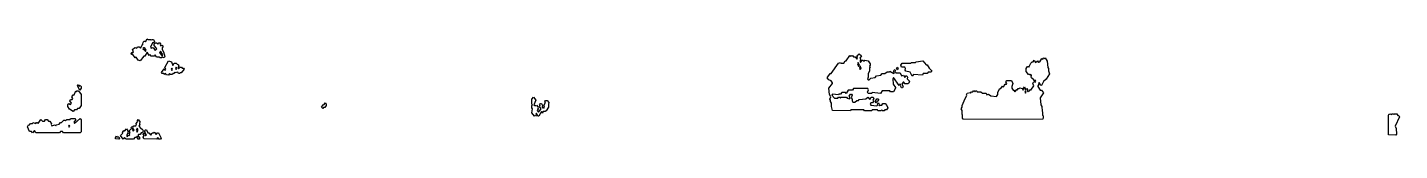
# Model space of a CAD drawing. Header units: millimetres. Extents: x 0 to 4742, y 0 to 348.
import ezdxf

# ---------------------------------------------------------------- set-up
doc = ezdxf.new("R2010")
doc.units = ezdxf.units.MM
doc.layers.add('C', color=7, linetype='Continuous')

msp = doc.modelspace()

# ---------------------------------------------------------------- linework, layer by layer
at = {"layer": 'C'}
for points in [[(364.2, 293), (360.9, 293), (358.3, 297.2), (360.9, 301.5), (364.3, 298.8), (366.7, 302.7), (363.3, 311), (370.9, 317.9), (377.6, 315.2), (380.9, 320.6), (386, 320.6), (390.9, 315.2), (395.9, 326), (400, 330.1), (398.3, 332.8), (402.6, 339.8), (406, 339.8), (407.6, 337.1), (414.3, 348), (417.6, 345.3), (426, 345.3), (427.6, 342.6), (429.2, 345.3), (436, 345.3), (438.6, 338.3), (436, 334.1), (432.7, 334.1), (425.2, 319.1), (427.7, 315.2), (434.3, 317.9), (441, 307), (446.7, 313.7), (436.7, 327.4), (440.9, 334.3), (446, 334.3), (450.9, 328.9), (454.2, 334.3), (457.7, 334.3), (460.2, 330.1), (458.6, 327.4), (461, 323.4), (466, 326.1), (468.6, 321.9), (465.2, 316.4), (465.2, 311), (470.2, 302.8), (475.2, 286.3), (472.7, 282.1), (466, 284.8), (464.3, 282.1), (457.6, 282.1), (455.9, 284.8), (445.9, 284.8), (440.9, 292.9), (437.7, 287.6), (427.6, 287.6), (422.6, 293), (420.9, 290.2), (414.3, 301.2), (406, 287.6), (402.7, 287.6), (389.3, 271.1), (382.5, 273.9), (375.9, 284.8), (372.6, 282), (364.2, 293)], [(410, 308.2), (404.3, 317.6), (402.6, 314.8), (400.9, 317.6), (398.6, 313.7), (400.9, 309.8), (402.6, 312.5), (407.6, 304.3), (410, 308.2)], [(460.9, 304), (459.3, 304), (456.9, 300), (465.9, 287.8), (468.3, 291.8), (460.9, 304)], [(2773.3, 138.4), (2776.7, 146.6), (2771.7, 154.8), (2770, 176.8), (2781.7, 193.2), (2781.7, 195.9), (2777.5, 202.7), (2769.2, 205.4), (2763.3, 212.4), (2774.2, 227.5), (2777.6, 227.5), (2802.5, 263.1), (2809.3, 265.9), (2811, 263.1), (2820.9, 263.1), (2825.9, 271.3), (2829.2, 271.3), (2842.6, 290.6), (2844.3, 287.8), (2847.6, 290.5), (2849.3, 287.8), (2850.9, 290.6), (2854.3, 285), (2861, 285), (2865.9, 276.9), (2868.3, 280.8), (2866.7, 283.5), (2868.3, 286.3), (2866.7, 289), (2874.3, 296), (2881.9, 289), (2876.9, 280.8), (2880.2, 275.3), (2876.9, 269.9), (2879.3, 265.9), (2884.2, 274.1), (2887.7, 274.1), (2890.9, 268.7), (2894.2, 274.1), (2906, 271.3), (2911.9, 261.7), (2911.9, 256.1), (2910.2, 253.4), (2911.9, 250.7), (2910.2, 247.9), (2910.2, 237), (2905.2, 226), (2905.2, 215.1), (2903.6, 209.6), (2906, 205.6), (2909.2, 205.6), (2914.2, 211.1), (2929.2, 213.8), (2934.2, 219.3), (2949.2, 222), (2954.2, 227.5), (2962.6, 227.5), (2970.9, 233), (2979.2, 233), (2980.9, 235.8), (2994.2, 227.6), (2996.7, 231.5), (2993.3, 237), (2997.6, 241.3), (3000.2, 237), (2998.6, 234.3), (3001, 230.3), (3016, 230.3), (3021, 219.3), (3027.7, 222.1), (3032.6, 213.9), (3035.9, 219.3), (3039.3, 219.3), (3041.9, 215.1), (3040.2, 209.6), (3048.6, 201.4), (3046, 194.5), (3042.6, 191.7), (3032.6, 191.7), (3029.2, 197.2), (3026, 197.2), (3021.9, 190.5), (3026.9, 182.2), (3024.3, 178), (3020.9, 178), (3016.7, 185), (3018.3, 187.7), (3015.9, 191.6), (3012.6, 186.2), (2992.6, 213.5), (2990.2, 209.6), (2991.9, 190.5), (3000.2, 179.5), (3000.2, 176.7), (2992.7, 164.3), (2982.6, 164.3), (2980.9, 167.1), (2954.3, 167.1), (2947.7, 158.9), (2919.3, 161.6), (2917.7, 158.9), (2905.9, 158.9), (2903.3, 163.1), (2906.7, 171.3), (2904.2, 175.3), (2854.3, 175.3), (2851, 169.8), (2836, 169.8), (2829.3, 158.8), (2827.6, 161.6), (2814.3, 161.6), (2809.3, 156.1), (2804.3, 156.1), (2802.7, 153.4), (2782.7, 156.1), (2780.2, 152.1), (2789.3, 142.6), (2800.9, 142.6), (2802.6, 145.4), (2807.7, 145.4), (2809.3, 142.7), (2810.9, 145.4), (2831, 145.4), (2832.7, 142.6), (2840.9, 139.9), (2843.3, 143.9), (2840, 149.4), (2844.2, 156.3), (2847.7, 156.3), (2850.2, 152.1), (2846.9, 143.9), (2850.2, 138.5), (2850.2, 133), (2852.7, 128.9), (2859.2, 128.9), (2865.9, 134.4), (2872.6, 134.4), (2874.2, 137.2), (2897.6, 139.9), (2904.3, 145.4), (2910.9, 137.2), (2915.9, 145.4), (2922.7, 145.4), (2925.2, 141.2), (2921.9, 135.7), (2923.6, 130.2), (2921, 126), (2914.3, 126), (2911.9, 122), (2914.3, 118), (2935.9, 115.3), (2938.3, 119.3), (2936.7, 122), (2941, 126.3), (2943.6, 122), (2941.9, 119.3), (2944.3, 115.3), (2945.9, 118), (2952.6, 118), (2955.9, 123.5), (2964.3, 123.5), (2970.2, 116.6), (2973.6, 108.3), (2969.3, 101.4), (2962.7, 101.4), (2961, 98.6), (2954.2, 98.6), (2952.6, 101.3), (2949.3, 98.6), (2939.2, 98.6), (2937.6, 101.4), (2919.3, 101.4), (2917.7, 98.6), (2892.6, 98.6), (2890.9, 101.4), (2846, 101.4), (2844.3, 98.6), (2781.7, 100), (2778.3, 113.8), (2778.3, 124.7), (2775, 130.2), (2775, 135.7), (2773.3, 138.4)], [(463.3, 231.5), (472.6, 244), (475.9, 238.6), (478.3, 242.5), (475, 248), (487.6, 271.3), (497.7, 268.6), (502.6, 255), (507.6, 263.1), (514.3, 263.1), (519.3, 257.7), (521, 260.5), (523.6, 253.4), (520.2, 248), (522.6, 244), (527.6, 249.4), (532.7, 249.4), (534.3, 246.7), (539.3, 246.7), (541.9, 242.5), (531, 230.1), (527.7, 230.1), (526, 227.3), (522.6, 227.3), (519.2, 232.8), (510.9, 230), (509.3, 232.7), (506, 227.3), (502.7, 227.3), (501, 224.6), (494.2, 224.6), (491, 227.3), (487.7, 221.8), (480.1, 223.2), (477.6, 227.3), (472.6, 224.5), (470.9, 227.3), (465.9, 227.3), (463.3, 231.5)], [(501.7, 242.5), (499.3, 246.4), (496.9, 242.5), (499.3, 238.6), (501.7, 242.5)], [(514.3, 241.3), (516.7, 245.2), (514.3, 249.1), (511.9, 245.2), (514.3, 241.3)], [(2875, 256.2), (2870.9, 265.5), (2868.6, 261.6), (2872.6, 252.3), (2875, 256.2)], [(2875.2, 250.7), (2876.9, 248), (2875.2, 245.2), (2877.6, 241.3), (2881.7, 245.2), (2877.6, 254.6), (2875.2, 250.7)], [(3008.6, 245.2), (3005.9, 240.9), (3003.3, 245.2), (3005.9, 249.5), (3008.6, 245.2)], [(3032.6, 249.2), (3020.9, 249.2), (3018.3, 256.2), (3022.6, 263.1), (3052.6, 263.1), (3054.2, 265.9), (3069.2, 265.9), (3070.9, 268.6), (3094.3, 271.3), (3106, 257.6), (3109.3, 257.6), (3116, 246.6), (3125.2, 237), (3122.7, 232.8), (3112.7, 232.8), (3109.3, 227.3), (3096, 227.3), (3092.7, 221.8), (3062.7, 224.6), (3057.6, 219), (3050.9, 232.8), (3035.9, 235.5), (3033.3, 239.7), (3035, 245.2), (3032.6, 249.2)], [(3231.7, 72.7), (3231.7, 83.6), (3230, 86.4), (3230, 100.1), (3226.7, 105.6), (3230, 111.1), (3230, 116.5), (3236.7, 133), (3246.7, 152.1), (3245, 154.9), (3247.5, 159.1), (3257.7, 161.8), (3259.3, 159.2), (3262.6, 164.5), (3267.6, 164.5), (3269.2, 167.3), (3272.7, 167.3), (3274.3, 164.6), (3275.9, 167.3), (3281, 167.3), (3282.7, 164.5), (3294.3, 164.5), (3301, 159.1), (3312.7, 159.1), (3316, 153.6), (3321, 156.3), (3329.3, 150.8), (3349.2, 148.1), (3353.3, 154.9), (3353.3, 163.1), (3360.9, 175.5), (3364.2, 175.5), (3369.3, 183.8), (3372.6, 181), (3379.3, 192), (3382.6, 189.2), (3385, 193.2), (3381.7, 198.7), (3384.2, 202.9), (3401, 202.9), (3405.2, 193.2), (3401.9, 182.2), (3401.9, 176.8), (3406, 170), (3409.3, 170), (3412.6, 164.6), (3419.3, 172.8), (3420.9, 170.1), (3424.2, 175.5), (3427.6, 175.5), (3429.2, 178.3), (3437.7, 175.5), (3440.9, 170.1), (3443.3, 174), (3441.7, 176.8), (3446, 181), (3448.6, 176.8), (3446.9, 174), (3449.3, 170.1), (3454.3, 175.6), (3456.9, 171.3), (3455.2, 168.5), (3457.6, 164.6), (3459.2, 167.3), (3462.6, 167.3), (3465.9, 172.8), (3467.6, 170.1), (3478.3, 185), (3475, 193.2), (3477.6, 200.2), (3482.6, 197.4), (3485, 201.4), (3482.6, 205.4), (3479.3, 202.6), (3474.2, 210.9), (3470.9, 210.9), (3468.3, 215.1), (3470, 220.6), (3467.6, 224.5), (3464.3, 221.8), (3462.6, 224.6), (3459.2, 224.6), (3451.7, 234.2), (3451.7, 245.2), (3455.9, 252.2), (3459.3, 252.2), (3460.9, 249.5), (3467.5, 263.1), (3472.6, 268.6), (3475.9, 268.6), (3479.3, 274.2), (3484.3, 265.9), (3491, 271.4), (3494.3, 265.9), (3495.9, 268.6), (3499.2, 268.6), (3505.9, 279.6), (3509.3, 276.9), (3512.6, 282.3), (3515.9, 279.6), (3517.6, 282.4), (3523.5, 269.9), (3526.9, 248), (3528.5, 245.2), (3528.5, 237), (3531.9, 226), (3521, 208.2), (3511, 200), (3504.3, 186.2), (3502.6, 186.2), (3495.9, 197.1), (3493.6, 193.2), (3495.2, 190.5), (3491.9, 185), (3491.9, 182.3), (3499.3, 170), (3504.3, 170), (3511.9, 160.3), (3500.2, 143.9), (3501.9, 119.3), (3505.2, 113.8), (3506.9, 97.4), (3508.5, 94.6), (3508.5, 83.7), (3510.2, 81), (3510.2, 72.7), (3507.7, 68.5), (3233.4, 69.9), (3231.7, 72.7)], [(145.9, 104.1), (140, 113.8), (140, 119.3), (142.6, 123.5), (149.2, 120.8), (151.7, 124.7), (146.7, 133), (149.2, 137.2), (154.2, 137.2), (156.7, 141.2), (153.3, 146.6), (157.6, 153.6), (160.9, 153.6), (167.6, 167.4), (169.3, 164.6), (170.9, 167.3), (176, 167.3), (185.2, 154.9), (185.2, 116.5), (179.3, 106.8), (172.7, 106.8), (169.3, 101.4), (162.7, 101.4), (157.6, 95.9), (145.9, 104.1)], [(173.3, 185), (175.9, 189.3), (179.3, 183.8), (182.6, 186.5), (185.2, 182.3), (185.2, 176.7), (180.9, 169.7), (173.3, 185)], [(1743.3, 91.9), (1745, 105.6), (1743.3, 108.3), (1743.3, 116.6), (1745, 119.3), (1743.3, 122), (1743.3, 138.5), (1749.3, 145.4), (1756.9, 135.7), (1750.2, 119.3), (1752.6, 115.3), (1754.3, 118), (1757.6, 115.3), (1759.3, 118.1), (1765.2, 111.1), (1763.6, 108.3), (1765.2, 105.6), (1761.9, 100.1), (1766, 93.4), (1775, 105.6), (1770, 113.8), (1771.7, 116.5), (1770, 119.3), (1772.6, 123.5), (1776, 123.5), (1780.2, 116.5), (1778.6, 111.1), (1780.9, 107.1), (1782.6, 109.9), (1784.3, 107.1), (1786.7, 111.1), (1785, 116.5), (1790, 127.5), (1788.3, 130.2), (1790.9, 134.4), (1796, 134.4), (1801.9, 127.5), (1800.2, 122), (1800.2, 111), (1792.7, 98.7), (1789.3, 95.9), (1782.7, 95.9), (1779.3, 90.3), (1776, 95.8), (1767.7, 79.5), (1764.2, 79.5), (1759.3, 90.3), (1756.9, 86.4), (1758.6, 83.7), (1755.9, 79.4), (1754.3, 82.1), (1752.6, 79.4), (1743.3, 91.9)], [(3451.7, 163.1), (3449.3, 167), (3446.9, 163.1), (3449.3, 159.2), (3451.7, 163.1)], [(1016.7, 111), (1022.6, 120.7), (1025.9, 120.7), (1029.3, 126.3), (1031.9, 122), (1031.9, 116.5), (1027.7, 109.6), (1022.7, 109.6), (1021, 106.8), (1016.7, 111)], [(2936, 131.5), (2932.6, 125.9), (2930, 130.2), (2935.9, 139.9), (2939.3, 139.9), (2941.9, 135.7), (2939.3, 131.5), (2936, 131.5)], [(7.6, 27.4), (0, 42.6), (4.2, 49.5), (7.6, 49.5), (10.9, 55), (17.6, 55), (19.2, 57.8), (29.2, 55), (30.9, 57.8), (34.3, 57.8), (37.6, 55.1), (45.9, 68.8), (52.6, 63.2), (59.2, 63.2), (62.6, 68.7), (67.7, 68.7), (72.7, 63.2), (77.7, 63.2), (83.6, 53.5), (81.9, 50.8), (84.3, 46.8), (94.3, 49.6), (97.6, 46.9), (99.2, 49.5), (109.2, 52.3), (114.2, 57.8), (117.6, 57.8), (125.9, 66), (129.3, 66), (131, 63.3), (135.9, 68.7), (147.6, 68.7), (149.2, 71.4), (164.3, 71.4), (166.9, 67.2), (160.2, 59), (162.6, 55.1), (182.6, 71.5), (185.2, 67.3), (185.2, 26.1), (182.7, 22), (124.2, 22), (120.9, 27.4), (114.3, 27.4), (111, 22), (29.2, 22), (24.3, 30.1), (17.6, 21.9), (14.2, 27.4), (7.6, 27.4)], [(146.7, 45.3), (144.3, 49.3), (141.9, 45.3), (144.3, 41.4), (146.7, 45.3)], [(341.9, 12.5), (344.3, 8.6), (347.6, 14), (350.9, 11.3), (353.3, 15.2), (351.7, 18), (355, 23.4), (351.7, 28.9), (360, 37.1), (358.3, 39.9), (360.9, 44.1), (364.3, 41.4), (367.6, 46.8), (374.2, 46.8), (376.7, 50.8), (375, 53.6), (381.7, 61.8), (380, 64.5), (382.6, 68.8), (388.6, 61.8), (386.9, 53.6), (388.6, 50.8), (385.2, 45.3), (392.7, 35.9), (396, 35.9), (400.2, 28.9), (397.7, 22), (392.7, 22), (389.3, 16.5), (384.3, 16.5), (381.9, 12.5), (388.6, 4.3), (386, 0.1), (382.6, 0.1), (380, 4.3), (381.7, 7), (379.3, 10.9), (376, 5.5), (371, 5.5), (366, 0.1), (340.9, 0.1), (335.9, 5.5), (330.9, 0), (321.6, 12.5), (330, 20.7), (328.3, 23.4), (332.6, 30.4), (335.9, 27.7), (342.6, 35.9), (346.9, 28.9), (346.9, 20.7), (341.9, 12.5)], [(4703.3, 15.1), (4703.3, 83.7), (4705.9, 88), (4707.6, 85.2), (4709.2, 87.9), (4714.2, 85.2), (4715.9, 87.9), (4719.3, 87.9), (4722.6, 85.2), (4724.2, 87.9), (4732.7, 87.9), (4736, 82.4), (4739.3, 82.4), (4741.9, 78.2), (4726.9, 45.3), (4730.2, 37.1), (4731.9, 17.9), (4729.3, 13.7), (4703.3, 15.1)], [(303.3, 4.3), (307.6, 11.3), (309.3, 8.5), (316, 8.5), (318.6, 4.3), (316, 0), (305.1, 1.4), (303.3, 4.3)], [(364.3, 38.3), (361.9, 34.4), (365.9, 27.7), (368.3, 31.6), (364.3, 38.3)], [(381.7, 34.4), (379.3, 38.3), (375.2, 31.6), (379.3, 25), (381.7, 28.9), (381.7, 34.4)], [(411.6, 15.2), (406.7, 20.7), (408.3, 23.4), (405, 28.9), (407.6, 33.1), (411, 33.1), (416, 22.2), (419.3, 22.2), (425.9, 14), (430.9, 22.2), (435.9, 22.2), (437.6, 25), (444.3, 16.7), (449.2, 22.2), (452.7, 22.2), (461.9, 4.3), (459.3, 0.1), (454.2, 0.1), (450.9, 5.5), (446, 0.1), (401.7, 1.4), (400, 7), (403.3, 12.5), (400, 18), (402.6, 22.2), (406.9, 18), (405.2, 15.2), (407.6, 11.3), (411.6, 15.2)]]:
    msp.add_lwpolyline(points, close=True, dxfattribs=at)

doc.saveas('drawing.dxf')
